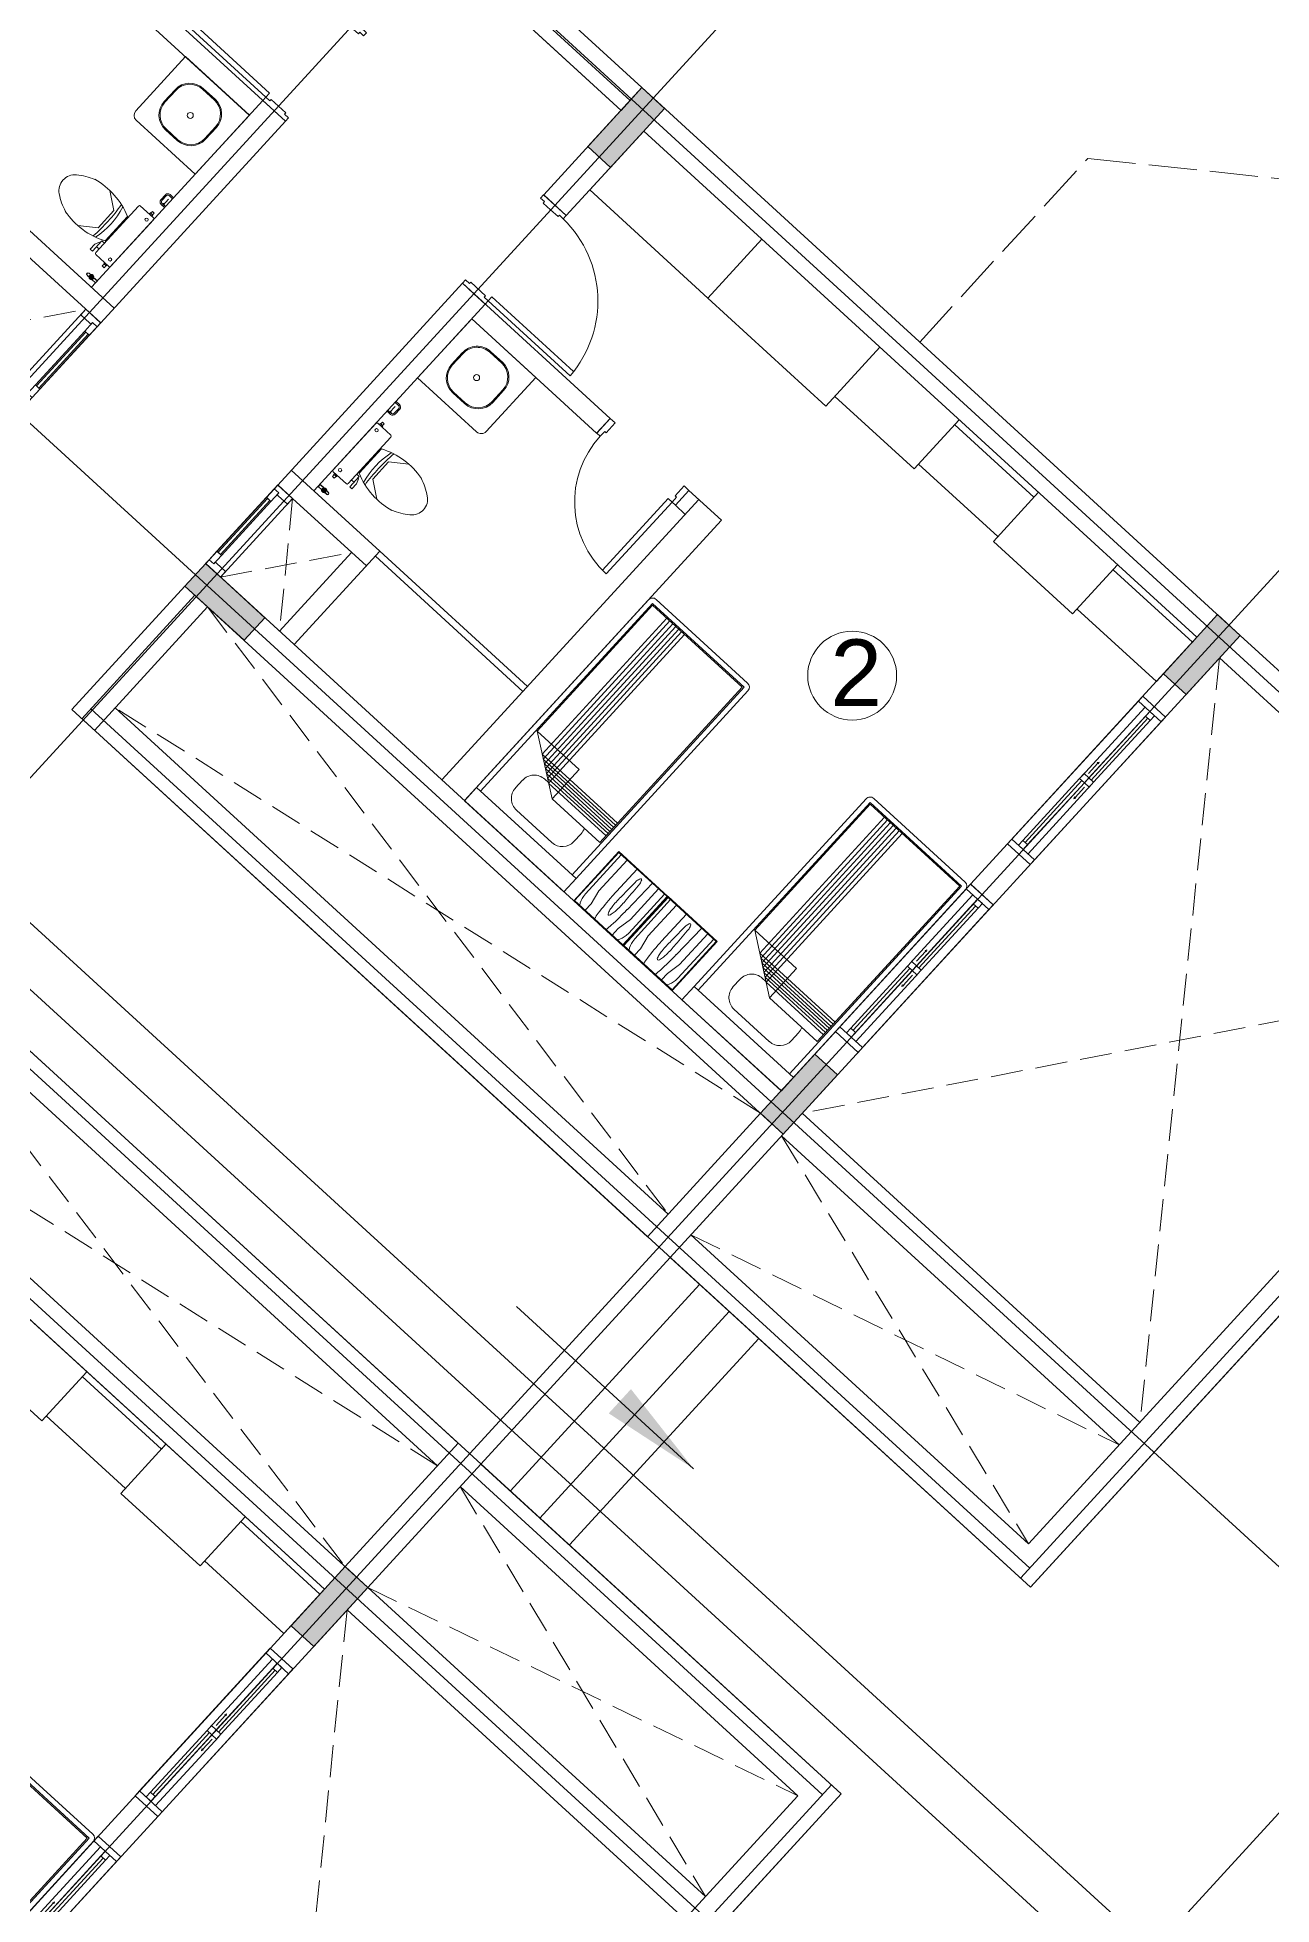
# Model space of a CAD drawing. Header units: metres. Extents: x 750 to 3116, y -341 to 1465.
# Drawn here: x 1598.83 to 1608.08, y 723.84 to 737.84 of the extents above; entities that cross this region are included whole.
import ezdxf
from ezdxf.enums import TextEntityAlignment as Align

# ---------------------------------------------------------------- set-up
doc = ezdxf.new("R2010")
doc.units = ezdxf.units.M
doc.linetypes.add('ACAD_ISO02W100', pattern=[15, 12, -3])
for name, color, linetype, lineweight in [('A-Door', 254, 'Continuous', 5), ('Bathroom Door', 252, 'Continuous', 5), ('Bathroom fur', 252, 'Continuous', 5), ('Centre Line', 7, 'Continuous', 13), ('Column', 50, 'Continuous', 20), ('Cutout', 153, 'Continuous', 5), ('Door', 253, 'Continuous', 5), ('Furniture', 44, 'Continuous', 5), ('GUIDE LINE', 7, 'Continuous', 5), ('Hatch', 251, 'Continuous', 5), ('Hidden line', 251, 'Continuous', 5), ('Inverted beam', 252, 'Continuous', 5), ('Levels', 252, 'Continuous', 5), ('Railing', 190, 'Continuous', 5), ('Wall ext', 20, 'Continuous', 18), ('WINDOW', 33, 'Continuous', 5)]:
    doc.layers.add(name, color=color, linetype=linetype, lineweight=lineweight)
doc.layers.add('Text', color=7, linetype='Continuous')
doc.styles.get("Standard").update_dxf_attribs({"font": 'arial.ttf'})
doc.styles.add('TEXT-DET', font='simplex.shx', dxfattribs={"width": 0.7})
doc.dimstyles.new('ISO-25', dxfattribs={"dimtxt": 2, "dimasz": 2, "dimexe": 1.25, "dimexo": 0.625, "dimgap": 1.5, "dimtad": 1, "dimtxsty": 'Standard', "dimblk": 'DOT', "dimcen": 1.5, "dimadec": 0, "dimazin": 0, "dimtfac": 1, "dimtmove": 0, "dimatfit": 3, "dimfxl": 0, "dimarcsym": 0})

# ---------------------------------------------------------------- blocks, each defined once
blk = doc.blocks.new('Water Closet')
at = {"layer": 'Bathroom fur', "linetype": 'Continuous', "lineweight": -3}
for p, q in [((1886.331, 447.871), (1886.35, 447.871)), ((1886.364, 447.861), (1886.346, 447.861)), ((1886.364, 447.861), (1886.349, 447.87)), ((1886.364, 447.861), (1886.349, 447.853)), ((1886.364, 447.861), (1886.355, 447.877)), ((1886.364, 447.861), (1886.355, 447.846)), ((1886.364, 447.861), (1886.364, 447.879)), ((1886.364, 447.861), (1886.364, 447.879)), ((1886.364, 447.861), (1886.364, 447.879)), ((1886.364, 447.861), (1886.364, 447.879)), ((1886.364, 447.861), (1886.364, 447.879)), ((1886.364, 447.861), (1886.364, 447.879)), ((1886.364, 447.861), (1886.364, 447.879)), ((1886.364, 447.861), (1886.364, 447.879)), ((1886.364, 447.861), (1886.364, 447.879)), ((1886.364, 447.861), (1886.364, 447.879)), ((1886.364, 447.861), (1886.364, 447.879)), ((1886.364, 447.861), (1886.364, 447.879)), ((1886.364, 447.861), (1886.373, 447.877)), ((1886.364, 447.861), (1886.379, 447.87)), ((1886.364, 447.861), (1886.381, 447.861)), ((1886.364, 447.861), (1886.379, 447.853)), ((1886.364, 447.861), (1886.373, 447.846)), ((1886.364, 447.861), (1886.364, 447.844)), ((1886.378, 447.871), (1886.416, 447.871)), ((1886.416, 447.851), (1886.416, 447.871)), ((1886.331, 447.851), (1886.35, 447.851)), ((1886.378, 447.851), (1886.416, 447.851))]:
    blk.add_line(p, q, dxfattribs=at)
at = {"layer": 'Bathroom fur', "linetype": 'ByBlock'}
for p, q in [((1886.39, 447.724), (1886.365, 447.724)), ((1886.365, 447.724), (1886.365, 447.715)), ((1886.387, 447.744), (1886.368, 447.744)), ((1886.368, 447.744), (1886.368, 447.724)), ((1886.387, 447.744), (1886.387, 447.724)), ((1886.39, 447.724), (1886.39, 447.715)), ((1886.152, 447.554), (1886.027, 447.644)), ((1886.217, 447.662), (1886.217, 447.713)), ((1886.239, 447.713), (1886.217, 447.713)), ((1886.217, 447.662), (1886.232, 447.625)), ((1886.232, 447.625), (1886.239, 447.625)), ((1886.239, 447.608), (1886.239, 447.713)), ((1886.239, 447.666), (1886.264, 447.666)), ((1886.239, 447.608), (1886.264, 447.608)), ((1886.256, 447.343), (1886.256, 447.59)), ((1886.264, 447.23), (1886.264, 447.703)), ((1886.407, 447.713), (1886.274, 447.713)), ((1886.39, 447.715), (1886.365, 447.715)), ((1886.416, 447.23), (1886.416, 447.703)), ((1886.152, 447.379), (1886.152, 447.554)), ((1886.152, 447.379), (1886.027, 447.288)), ((1886.407, 447.22), (1886.274, 447.22)), ((1886.365, 447.208), (1886.365, 447.218)), ((1886.39, 447.218), (1886.365, 447.218)), ((1886.39, 447.208), (1886.365, 447.208)), ((1886.368, 447.189), (1886.368, 447.208)), ((1886.387, 447.189), (1886.368, 447.189)), ((1886.387, 447.189), (1886.387, 447.208)), ((1886.39, 447.208), (1886.39, 447.218))]:
    blk.add_line(p, q, dxfattribs=at)
at = {"layer": 'Bathroom fur'}
for p, q in [((1886.356, 447.031), (1886.356, 447.081)), ((1886.366, 447.031), (1886.366, 447.081)), ((1886.416, 447.106), (1886.381, 447.106)), ((1886.416, 447.096), (1886.381, 447.096)), ((1886.416, 447.016), (1886.381, 447.016)), ((1886.416, 447.006), (1886.381, 447.006))]:
    blk.add_line(p, q, dxfattribs=at)
at = {"layer": 'Bathroom fur', "linetype": 'Continuous', "lineweight": -3}
blk.add_circle((1886.364, 447.861), 0.0175, dxfattribs=at)
at = {"layer": 'Bathroom fur', "linetype": 'ByBlock'}
for centre in [(1886.378, 447.669), (1886.378, 447.264)]:
    blk.add_circle(centre, 0.0123, dxfattribs=at)
at = {"layer": 'Bathroom fur', "linetype": 'Continuous', "lineweight": -3}
blk.add_arc((1886.331, 447.861), 0.01, 90.002, 270, dxfattribs=at)
at = {"layer": 'Bathroom fur', "linetype": 'ByBlock'}
for centre, radius, start, end in [((1886.035, 447.208), 0.446, 109.2942, 127.2549), ((1886.017, 447.095), 0.55, 64.2321, 103.6755), ((1884.672, 447.479), 1.501, 353.4552, 5.5271), ((1885.552, 447.472), 0.65, 345.9276, 13.0204), ((1886.274, 447.703), 0.00987, 90, 180), ((1886.407, 447.703), 0.00987, 0, 90), ((1885.835, 447.467), 0.119, 126.3794, 233.6206), ((1886.041, 447.728), 0.451, 232.2382, 250.1051), ((1886.017, 447.838), 0.55, 256.3245, 295.7679), ((1886.274, 447.23), 0.00987, 180, 270), ((1886.407, 447.23), 0.00987, 270, 0)]:
    blk.add_arc(centre, radius, start, end, dxfattribs=at)
at = {"layer": 'Bathroom fur'}
for centre, radius, start, end in [((1886.381, 447.081), 0.025, 90, 180), ((1886.381, 447.031), 0.025, 180, 270), ((1886.381, 447.081), 0.015, 90, 180), ((1886.381, 447.031), 0.015, 180, 270)]:
    blk.add_arc(centre, radius, start, end, dxfattribs=at)
at = {"layer": 'Bathroom fur', "style": 'TEXT-DET', "width": 0.6}
blk.add_text('1', height=0.06, dxfattribs=at).set_placement((1886.394, 447.07), align=Align.MIDDLE)
blk = doc.blocks.new('Bed')
at = {"layer": 'Furniture', "linetype": 'Continuous'}
for p, q in [((1878.327, 465.952), (1879.337, 465.952)), ((1878.327, 465.817), (1878.327, 465.952)), ((1879.337, 465.952), (1879.337, 465.817)), ((1879.337, 465.817), (1878.327, 465.817)), ((1878.327, 463.909), (1878.327, 465.817)), ((1878.367, 463.909), (1878.367, 465.817)), ((1879.297, 465.817), (1879.297, 463.909)), ((1879.337, 465.817), (1879.337, 463.909)), ((1878.642, 465.742), (1879.002, 465.742)), ((1878.377, 465.499), (1878.862, 465.499)), ((1878.377, 463.919), (1878.377, 465.499)), ((1878.525, 465.544), (1878.525, 465.624)), ((1878.862, 465.499), (1879.287, 465.199)), ((1878.862, 465.199), (1878.862, 465.499)), ((1879.12, 465.624), (1879.12, 465.544)), ((1878.962, 465.429), (1878.377, 465.429)), ((1878.992, 465.407), (1878.377, 465.407)), ((1879.022, 465.386), (1878.377, 465.386)), ((1879.052, 465.365), (1878.377, 465.365)), ((1878.962, 463.919), (1878.962, 465.429)), ((1879.002, 465.427), (1878.965, 465.427)), ((1878.992, 463.919), (1878.992, 465.407)), ((1879.022, 463.919), (1879.022, 465.386)), ((1879.052, 463.919), (1879.052, 465.365)), ((1879.082, 465.344), (1878.377, 465.344)), ((1879.112, 465.323), (1878.377, 465.323)), ((1879.142, 465.302), (1878.377, 465.302)), ((1879.082, 463.919), (1879.082, 465.344)), ((1879.112, 463.919), (1879.112, 465.323)), ((1879.142, 463.919), (1879.142, 465.302)), ((1879.287, 465.199), (1878.862, 465.199)), ((1879.287, 465.199), (1879.287, 463.919)), ((1879.297, 463.909), (1878.367, 463.909)), ((1879.297, 463.869), (1878.367, 463.869)), ((1879.287, 463.919), (1878.377, 463.919))]:
    blk.add_line(p, q, dxfattribs=at)
for centre, radius, start, end in [((1878.642, 465.624), 0.117, 90, 180), ((1879.002, 465.624), 0.117, 360, 90), ((1878.642, 465.544), 0.117, 180.0006, 202.5189), ((1879.002, 465.544), 0.117, 270, 0), ((1878.367, 463.909), 0.04, 180, 270), ((1879.297, 463.909), 0.04, 270, 0)]:
    blk.add_arc(centre, radius, start, end, dxfattribs=at)
blk = doc.blocks.new('Nightstand')
at = {"layer": 'Furniture'}
for p, q in [((1879.838, 464.54), (1879.838, 464.04)), ((1880.338, 464.54), (1879.838, 464.54)), ((1879.843, 464.535), (1879.843, 464.045)), ((1880.333, 464.535), (1879.843, 464.535)), ((1879.951, 464.469), (1879.951, 464.535)), ((1880.226, 464.469), (1880.226, 464.535)), ((1880.333, 464.045), (1880.333, 464.535)), ((1880.338, 464.04), (1880.338, 464.54)), ((1879.869, 464.442), (1879.871, 464.467)), ((1879.869, 464.045), (1879.869, 464.442)), ((1879.929, 464.358), (1879.951, 464.469)), ((1880.074, 464.444), (1880.068, 464.44)), ((1880.08, 464.44), (1880.074, 464.444)), ((1880.248, 464.358), (1880.226, 464.469)), ((1880.308, 464.442), (1880.305, 464.467)), ((1880.308, 464.045), (1880.308, 464.442)), ((1879.929, 464.045), (1879.929, 464.358)), ((1879.997, 464.32), (1879.991, 464.045)), ((1880.147, 464.32), (1880.147, 464.045)), ((1880.248, 464.045), (1880.248, 464.358)), ((1879.838, 464.04), (1880.338, 464.04)), ((1879.843, 464.045), (1880.333, 464.045)), ((1880.068, 464.081), (1880.074, 464.077)), ((1880.074, 464.077), (1880.08, 464.081))]:
    blk.add_line(p, q, dxfattribs=at)
for centre, radius, start, end in [((1880.021, 464.452), 0.15, 146.5657, 174.2856), ((1880.825, 464.399), 0.823, 170.5074, 174.0179), ((1879.315, 464.399), 0.828, 5.9821, 9.4446), ((1880.156, 464.452), 0.15, 5.7144, 33.4343), ((1881.576, 464.32), 1.578, 174.0179, 180), ((1880.395, 464.345), 0.343, 169.4757, 175.5997), ((1880.197, 464.382), 0.142, 155.8434, 169.4757), ((1879.951, 464.382), 0.142, 10.5243, 24.1566), ((1879.753, 464.345), 0.343, 4.4003, 10.5243), ((1878.564, 464.32), 1.583, 0, 5.9821), ((1880.715, 464.32), 0.664, 175.5997, 180), ((1880.715, 464.32), 0.664, 180, 184.4003), ((1886.298, 464.381), 6.246, 181.0259, 182.4606), ((1873.85, 464.381), 6.246, 357.5394, 358.9741), ((1879.433, 464.32), 0.664, 0, 4.4003), ((1879.433, 464.32), 0.664, 355.5997, 0), ((1880.197, 464.139), 0.142, 190.5243, 204.1566), ((1879.951, 464.139), 0.142, 335.8434, 349.4757)]:
    blk.add_arc(centre, radius, start, end, dxfattribs=at)
blk = doc.blocks.new('Door1')
at = {"layer": 'Bathroom Door'}
for p, q in [((1900.586, 444.886), (1899.856, 444.886)), ((1900.586, 444.846), (1899.857, 444.846))]:
    blk.add_line(p, q, dxfattribs=at)
for points in [[(1900.736, 444.921), (1900.586, 444.921), (1900.586, 444.886), (1900.636, 444.886), (1900.636, 444.871), (1900.736, 444.871), (1900.736, 444.921)], [(1900.586, 444.886), (1900.586, 444.846)], [(1900.736, 444.121), (1900.586, 444.121), (1900.586, 444.156), (1900.636, 444.156), (1900.636, 444.171), (1900.736, 444.171), (1900.736, 444.121)]]:
    blk.add_lwpolyline(points, dxfattribs=at)
blk.add_arc((1900.586, 444.886), 0.73, 180, 270, dxfattribs=at)
blk = doc.blocks.new('Wash bashin')
at = {"layer": 'Bathroom fur', "ltscale": 0.35}
for p, q in [((1884.117, 437.933), (1884.717, 437.933)), ((1884.717, 437.333), (1884.717, 437.933)), ((1884.067, 437.333), (1884.067, 437.883)), ((1884.067, 437.333), (1884.717, 437.333))]:
    blk.add_line(p, q, dxfattribs=at)
at = {"layer": 'Bathroom fur'}
for p, q in [((1884.327, 437.838), (1884.447, 437.838)), ((1884.327, 437.83), (1884.447, 437.83)), ((1884.177, 437.568), (1884.177, 437.688)), ((1884.185, 437.568), (1884.185, 437.688)), ((1884.589, 437.688), (1884.589, 437.568)), ((1884.597, 437.688), (1884.597, 437.568)), ((1884.447, 437.426), (1884.327, 437.426)), ((1884.447, 437.418), (1884.327, 437.418))]:
    blk.add_line(p, q, dxfattribs=at)
blk.add_circle((1884.392, 437.633), 0.0225, dxfattribs=at)
at = {"layer": 'Bathroom fur', "ltscale": 0.35}
blk.add_arc((1884.117, 437.883), 0.05, 90, 180, dxfattribs=at)
at = {"layer": 'Bathroom fur'}
for centre, radius, start, end in [((1884.327, 437.688), 0.15, 90, 180), ((1884.327, 437.688), 0.142, 90, 180), ((1884.447, 437.688), 0.15, 0, 90), ((1884.447, 437.688), 0.142, 0, 90), ((1884.327, 437.568), 0.15, 180, 270), ((1884.327, 437.568), 0.142, 180, 270), ((1884.447, 437.568), 0.15, 270, 0), ((1884.447, 437.568), 0.142, 270, 0)]:
    blk.add_arc(centre, radius, start, end, dxfattribs=at)
blk = doc.blocks.new('WINODO1')
at = {"layer": 'WINDOW', "linetype": 'Continuous'}
for p, q in [((2471212540, 936769700), (2471212491, 936769700)), ((2471212491, 936769700), (2471212491, 936769470)), ((2471212540, 936769700), (2471212540, 936769470)), ((2471213991, 936769700), (2471213943, 936769700)), ((2471213943, 936769700), (2471213943, 936769470)), ((2471213991, 936769700), (2471213991, 936769470)), ((2471212540, 936769470), (2471212491, 936769470)), ((2471213991, 936769470), (2471213943, 936769470))]:
    blk.add_line(p, q, dxfattribs=at)
at = {"layer": 'WINDOW'}
for p, q in [((2471212540, 936769700), (2471213943, 936769700)), ((2471213241, 936769537), (2471212540, 936769537)), ((2471212588, 936769633), (2471213217, 936769633)), ((2471212588, 936769585), (2471213217, 936769585)), ((2471213193, 936769561), (2471213089, 936769561)), ((2471213241, 936769633), (2471213943, 936769633)), ((2471213266, 936769585), (2471213895, 936769585)), ((2471213266, 936769537), (2471213895, 936769537)), ((2471213290, 936769609), (2471213394, 936769609)), ((2471212540, 936769470), (2471213943, 936769470))]:
    blk.add_line(p, q, dxfattribs=at)
at = {"layer": 'WINDOW', "color": 4}
blk.add_line((2471212588, 936769609), (2471213217, 936769609), dxfattribs=at)
at = {"layer": 'WINDOW', "color": 4, "true_color": 0x1fffff}
blk.add_line((2471213266, 936769561), (2471213895, 936769561), dxfattribs=at)
at = {"layer": 'WINDOW'}
for points in [[(2471212540, 936769585), (2471212588, 936769585), (2471212588, 936769633), (2471212540, 936769633)], [(2471213076, 936769561), (2471213089, 936769568), (2471213089, 936769554)], [(2471213217, 936769585), (2471213266, 936769585), (2471213266, 936769633), (2471213217, 936769633)], [(2471213217, 936769537), (2471213266, 936769537), (2471213266, 936769585), (2471213217, 936769585)], [(2471213406, 936769609), (2471213394, 936769616), (2471213394, 936769602)], [(2471213895, 936769537), (2471213943, 936769537), (2471213943, 936769585), (2471213895, 936769585)]]:
    blk.add_lwpolyline(points, close=True, dxfattribs=at)
blk = doc.blocks.new('Door 900')
at = {"layer": 'A-Door'}
for points in [[(29934124, 12198491), (29934164, 12198491), (29934164, 12198476), (29934239, 12198476), (29934314, 12198476), (29934314, 12198491), (29934354, 12198491), (29934354, 12198524), (29934239, 12198524), (29934124, 12198524)], [(29934164, 12197672), (29934314, 12197672), (29934314, 12197658), (29934354, 12197658), (29934354, 12197624), (29934239, 12197624), (29934124, 12197624), (29934124, 12197658), (29934164, 12197658)]]:
    blk.add_lwpolyline(points, close=True, dxfattribs=at)
blk.add_lwpolyline([(29935187, 12197658), (29934354, 12197658), (29934354, 12197698), (29935185, 12197698)], dxfattribs=at)
blk.add_arc((29934327, 12197631), 860, 1.7769, 88.2024, dxfattribs=at)
blk = doc.blocks.new('_Dot')
at = {"color": 0, "linetype": 'ByBlock', "lineweight": -2}
blk.add_line((-0.5, 0), (-1, 0), dxfattribs=at)
at = {"color": 0, "linetype": 'ByBlock', "const_width": 0.5}
blk.add_lwpolyline([(-0.25, 0, 1), (0.25, 0, 1)], format="xyb", close=True, dxfattribs=at)
blk = doc.blocks.new('700mm Door')
at = {"layer": 'Door'}
for points in [[(11493508.327, 4446107.926), (11493508.287, 4446107.926), (11493508.287, 4446107.776), (11493508.344, 4446107.776), (11493508.344, 4446107.868), (11493508.344, 4446107.88), (11493508.327, 4446107.88)], [(11493508.327, 4446107.88), (11493508.413, 4446107.88), (11493508.413, 4446107.926), (11493508.327, 4446107.926)], [(11493508.413, 4446107.891), (11493508.961, 4446107.891), (11493508.961, 4446107.914), (11493508.413, 4446107.914)], [(11493509.047, 4446107.88), (11493508.961, 4446107.88), (11493508.961, 4446107.926), (11493509.047, 4446107.926)], [(11493509.047, 4446107.926), (11493509.047, 4446107.88), (11493509.03, 4446107.88), (11493509.03, 4446107.868), (11493509.03, 4446107.776), (11493509.087, 4446107.776), (11493509.087, 4446107.926)]]:
    blk.add_lwpolyline(points, close=True, dxfattribs=at)
at = {"layer": 'Door', "color": 1}
blk.add_lwpolyline([(11493508.413, 4446107.88), (11493508.961, 4446107.88), (11493508.961, 4446107.926), (11493508.413, 4446107.926)], close=True, dxfattribs=at)

msp = doc.modelspace()

# ---------------------------------------------------------------- hatches: boundary and pattern name
at = {"layer": 'Hatch', "transparency": 33554687}
h = msp.add_hatch(color=256, dxfattribs=at)
h.dxf.hatch_style = 1
h.paths.add_polyline_path([(1646.175, 711.875), (1646.005, 712.031), (1645.846, 711.857), (1645.755, 711.758), (1645.6, 711.588), (1645.769, 711.433)])
h.paths.add_polyline_path([(1649.318, 715.307), (1649.149, 715.463), (1648.743, 715.02), (1648.913, 714.865)])
h.paths.add_polyline_path([(1652.587, 718.876), (1652.417, 719.031), (1652.384, 718.994), (1652.292, 718.895), (1652.012, 718.589), (1652.182, 718.433)])
h.paths.add_polyline_path([(1655.856, 722.444), (1655.686, 722.6), (1655.281, 722.157), (1655.45, 722.002)])
h.paths.add_polyline_path([(1659.124, 726.013), (1658.955, 726.168), (1658.549, 725.726), (1658.719, 725.571)])
h.paths.add_polyline_path([(1661.826, 729.85), (1661.67, 729.681), (1662.113, 729.275), (1662.268, 729.445)])
h.paths.add_polyline_path([(1657.785, 733.552), (1657.629, 733.382), (1658.072, 732.977), (1658.227, 733.147)])
h.paths.add_polyline_path([(1654.516, 729.983), (1654.361, 729.814), (1654.471, 729.712), (1654.803, 729.408), (1654.958, 729.578)])
h.paths.add_polyline_path([(1652.746, 731.604), (1652.591, 731.435), (1653.033, 731.029), (1653.189, 731.199)])
h.paths.add_polyline_path([(1651.542, 726.396), (1651.372, 726.551), (1650.967, 726.109), (1651.137, 725.953)])
h.paths.add_polyline_path([(1650.045, 727.767), (1649.875, 727.922), (1649.47, 727.48), (1649.64, 727.325)])
h.paths.add_polyline_path([(1647.979, 722.846), (1647.823, 722.677), (1647.934, 722.575), (1648.266, 722.271), (1648.421, 722.441)])
h.paths.add_polyline_path([(1646.541, 724.163), (1646.209, 724.467), (1646.053, 724.298), (1646.496, 723.892), (1646.651, 724.062)])
h.paths.add_polyline_path([(1645.004, 719.259), (1644.835, 719.414), (1644.43, 718.972), (1644.599, 718.816)])
h.paths.add_polyline_path([(1643.632, 720.766), (1643.463, 720.922), (1643.058, 720.479), (1643.227, 720.324)])
h.paths.add_polyline_path([(1641.441, 715.709), (1641.286, 715.54), (1641.728, 715.134), (1641.884, 715.304)])
h.paths.add_polyline_path([(1640.114, 716.925), (1639.944, 717.08), (1639.539, 716.638), (1639.709, 716.482)])
h.paths.add_polyline_path([(1636.735, 713.458), (1636.403, 713.762), (1636.247, 713.592), (1636.69, 713.187), (1636.845, 713.356)])
h.paths.add_polyline_path([(1631.152, 719.073), (1630.982, 719.229), (1630.577, 718.786), (1630.746, 718.631)])
h.paths.add_polyline_path([(1634.17, 722.369), (1634.001, 722.524), (1633.595, 722.082), (1633.765, 721.927)])
h.paths.add_polyline_path([(1637.689, 726.21), (1637.519, 726.366), (1637.114, 725.923), (1637.284, 725.768)])
h.paths.add_polyline_path([(1640.833, 729.643), (1640.663, 729.798), (1640.258, 729.355), (1640.427, 729.2), (1640.461, 729.237), (1640.552, 729.337)])
h.paths.add_polyline_path([(1644.101, 733.211), (1643.932, 733.366), (1643.527, 732.924), (1643.696, 732.769)])
h.paths.add_polyline_path([(1646.999, 736.374), (1647.09, 736.474), (1647.245, 736.643), (1647.076, 736.799), (1646.67, 736.356), (1646.84, 736.201)])
h.paths.add_polyline_path([(1636.008, 733.811), (1635.839, 733.966), (1635.433, 733.524), (1635.603, 733.368)])
h.paths.add_polyline_path([(1631.525, 737.918), (1631.369, 737.748), (1631.48, 737.647), (1631.812, 737.343), (1631.967, 737.512)])
h.paths.add_polyline_path([(1628.676, 734.467), (1628.506, 734.622), (1628.101, 734.179), (1628.27, 734.024)])
h.paths.add_polyline_path([(1632.989, 730.515), (1632.82, 730.67), (1632.415, 730.228), (1632.584, 730.073)])
h.paths.add_polyline_path([(1629.471, 726.674), (1629.301, 726.829), (1628.896, 726.387), (1629.066, 726.231)])
h.paths.add_polyline_path([(1624.987, 730.78), (1624.832, 730.611), (1625.274, 730.206), (1625.43, 730.375)])
h.paths.add_polyline_path([(1626.327, 723.242), (1626.157, 723.397), (1626.124, 723.36), (1626.032, 723.261), (1625.752, 722.955), (1625.922, 722.799)])
h.paths.add_polyline_path([(1621.719, 727.212), (1621.563, 727.042), (1621.674, 726.941), (1622.006, 726.637), (1622.161, 726.807)])
h.paths.add_polyline_path([(1619.949, 728.833), (1619.794, 728.663), (1620.236, 728.258), (1620.391, 728.428), (1620.281, 728.529)])
h.paths.add_polyline_path([(1623.218, 732.402), (1623.062, 732.232), (1623.505, 731.827), (1623.66, 731.996)])
h.paths.add_polyline_path([(1626.486, 735.97), (1626.331, 735.8), (1626.773, 735.395), (1626.929, 735.565)])
h.paths.add_polyline_path([(1622.117, 739.972), (1621.962, 739.803), (1622.404, 739.397), (1622.56, 739.567)])
h.paths.add_polyline_path([(1619.143, 736.385), (1618.973, 736.54), (1618.568, 736.098), (1618.738, 735.942)])
h.paths.add_polyline_path([(1615.874, 732.816), (1615.705, 732.971), (1615.299, 732.529), (1615.469, 732.374)])
h.paths.add_polyline_path([(1612.731, 729.384), (1612.561, 729.539), (1612.156, 729.097), (1612.325, 728.942)])
h.paths.add_polyline_path([(1617.373, 725.132), (1617.203, 725.287), (1616.798, 724.845), (1616.967, 724.69)])
h.paths.add_polyline_path([(1618.745, 723.624), (1618.575, 723.78), (1618.17, 723.337), (1618.339, 723.182)])
h.paths.add_polyline_path([(1623.058, 719.673), (1622.889, 719.828), (1622.483, 719.386), (1622.653, 719.231)])
h.paths.add_polyline_path([(1619.915, 716.241), (1619.745, 716.396), (1619.34, 715.954), (1619.509, 715.799)])
h.paths.add_polyline_path([(1615.181, 720.075), (1615.026, 719.905), (1615.468, 719.5), (1615.624, 719.67)])
h.paths.add_polyline_path([(1613.411, 721.696), (1613.256, 721.526), (1613.699, 721.121), (1613.854, 721.291)])
h.paths.add_polyline_path([(1609.042, 725.698), (1608.887, 725.528), (1609.329, 725.123), (1609.485, 725.293)])
h.paths.add_polyline_path([(1610.143, 718.127), (1609.987, 717.958), (1610.43, 717.553), (1610.585, 717.722)])
h.paths.add_polyline_path([(1607.566, 714.426), (1607.397, 714.582), (1606.992, 714.139), (1607.161, 713.984)])
h.paths.add_polyline_path([(1602.924, 718.678), (1602.755, 718.834), (1602.35, 718.391), (1602.519, 718.236)])
h.paths.add_polyline_path([(1604.823, 730.065), (1604.653, 730.22), (1604.495, 730.047), (1604.403, 729.947), (1604.248, 729.778), (1604.418, 729.622)])
h.paths.add_polyline_path([(1607.842, 733.36), (1607.672, 733.516), (1607.267, 733.073), (1607.436, 732.918)])
h.paths.add_polyline_path([(1603.528, 737.312), (1603.358, 737.467), (1602.953, 737.025), (1603.123, 736.869)])
h.paths.add_polyline_path([(1600.09, 733.899), (1599.934, 733.729), (1600.377, 733.324), (1600.532, 733.493)])
h.paths.add_polyline_path([(1602.031, 738.683), (1601.861, 738.838), (1601.456, 738.396), (1601.626, 738.24)])
h.paths.add_polyline_path([(1596.087, 744.127), (1595.918, 744.282), (1595.513, 743.84), (1595.682, 743.685)])
h.paths.add_polyline_path([(1592.944, 740.695), (1592.774, 740.85), (1592.369, 740.408), (1592.538, 740.252)])
h.paths.add_polyline_path([(1598.32, 735.52), (1598.164, 735.35), (1598.607, 734.945), (1598.762, 735.114)])
h.paths.add_polyline_path([(1595.619, 731.682), (1595.449, 731.838), (1595.044, 731.395), (1595.213, 731.24)])
h.paths.add_polyline_path([(1589.675, 737.126), (1589.505, 737.282), (1589.1, 736.839), (1589.27, 736.684)])
h.paths.add_polyline_path([(1586.406, 733.558), (1586.237, 733.713), (1585.831, 733.271), (1586.001, 733.115)])
h.paths.add_polyline_path([(1592.225, 727.977), (1591.782, 728.383), (1591.627, 728.213), (1592.07, 727.808)])
h.paths.add_polyline_path([(1593.995, 726.356), (1593.552, 726.761), (1593.397, 726.592), (1593.839, 726.187)])
h.paths.add_polyline_path([(1596.821, 730.33), (1596.666, 730.16), (1597.108, 729.755), (1597.263, 729.925)])
h.paths.add_polyline_path([(1601.304, 726.223), (1601.135, 726.379), (1600.729, 725.936), (1600.899, 725.781)])
h.paths.add_polyline_path([(1598.161, 722.791), (1597.991, 722.947), (1597.586, 722.504), (1597.755, 722.349)])
h.paths.add_polyline_path([(1594.892, 719.223), (1594.722, 719.378), (1594.317, 718.936), (1594.487, 718.78)])
h.paths.add_polyline_path([(1590.578, 723.174), (1590.408, 723.329), (1590.003, 722.887), (1590.173, 722.732)])
h.paths.add_polyline_path([(1589.081, 724.545), (1588.912, 724.701), (1588.506, 724.258), (1588.676, 724.103)])
h.paths.add_polyline_path([(1583.138, 729.989), (1582.968, 730.145), (1582.563, 729.702), (1582.732, 729.547)])
h.paths.add_polyline_path([(1579.869, 726.421), (1579.699, 726.576), (1579.294, 726.134), (1579.464, 725.978)])
h.paths.add_polyline_path([(1585.245, 721.245), (1585.09, 721.076), (1585.532, 720.671), (1585.687, 720.84)])
h.paths.add_polyline_path([(1587.015, 719.624), (1586.859, 719.455), (1587.302, 719.05), (1587.457, 719.219)])
h.paths.add_polyline_path([(1582.669, 717.545), (1582.499, 717.7), (1582.094, 717.257), (1582.263, 717.102)])
h.paths.add_polyline_path([(1576.725, 722.989), (1576.556, 723.144), (1576.15, 722.702), (1576.32, 722.546)])
h.paths.add_polyline_path([(1591.748, 715.791), (1591.579, 715.946), (1591.42, 715.773), (1591.329, 715.673), (1591.173, 715.503), (1591.343, 715.348)])
h.paths.add_polyline_path([(1561.743, 717.756), (1561.574, 717.911), (1561.169, 717.468), (1561.339, 717.313)])
h.paths.add_polyline_path([(1566.286, 722.728), (1566.116, 722.883), (1565.712, 722.44), (1565.882, 722.285)])
h.paths.add_polyline_path([(1570.833, 727.704), (1570.663, 727.859), (1570.258, 727.416), (1570.428, 727.261)])
h.paths.add_polyline_path([(1575.254, 732.543), (1574.811, 732.948), (1574.656, 732.778), (1575.099, 732.373)])
h.paths.add_polyline_path([(1579.283, 737.842), (1579.128, 737.673), (1579.571, 737.268), (1579.726, 737.438)])
h.paths.add_polyline_path([(1568.934, 738.568), (1568.764, 738.723), (1568.36, 738.281), (1568.529, 738.125)])
h.paths.add_polyline_path([(1564.388, 733.593), (1564.218, 733.748), (1563.813, 733.305), (1563.983, 733.15)])
h.paths.add_polyline_path([(1559.841, 728.617), (1559.672, 728.772), (1559.267, 728.329), (1559.437, 728.174)])
h.paths.add_polyline_path([(1557.524, 726.081), (1557.211, 726.368), (1557.211, 726.368), (1557.196, 726.381), (1557.081, 726.486), (1556.926, 726.316), (1557.369, 725.911)])
h.paths.add_polyline_path([(1555.295, 723.641), (1555.125, 723.796), (1554.721, 723.353), (1554.89, 723.198)])
h.paths.add_polyline_path([(1552.096, 731.041), (1551.941, 730.871), (1551.941, 730.871), (1552.384, 730.466), (1552.539, 730.636)])
h.paths.add_polyline_path([(1554.583, 733.422), (1554.413, 733.577), (1554.008, 733.134), (1554.178, 732.979)])
h.paths.add_polyline_path([(1559.129, 738.397), (1558.959, 738.553), (1558.555, 738.11), (1558.724, 737.954)])
h.paths.add_polyline_path([(1563.675, 743.373), (1563.506, 743.528), (1563.101, 743.085), (1563.271, 742.93)])
h.paths.add_polyline_path([(1567.853, 748.286), (1567.698, 748.116), (1568.141, 747.712), (1568.296, 747.882)])

# ---------------------------------------------------------------- linework, layer by layer
at = {"layer": 'Bathroom fur'}
for p, q in [((1601.361, 733.954), (1602.467, 732.941)), ((1601.395, 733.991), (1602.501, 732.978))]:
    msp.add_line(p, q, dxfattribs=at)
at = {"layer": 'Centre Line', "color": 30, "true_color": 0xf26722}
for p, q in [((1627.497, 745.675), (1600.408, 716.101)), ((1625.068, 717.426), (1594.365, 745.548)), ((1621.799, 713.857), (1591.097, 741.98)), ((1603.973, 740.973), (1580.152, 714.968)), ((1619.935, 711.822), (1589.233, 739.945)), ((1605.469, 739.602), (1581.649, 713.596)), ((1618.531, 710.288), (1587.828, 738.411)), ((1609.783, 735.65), (1585.963, 709.645))]:
    msp.add_line(p, q, dxfattribs=at)
at = {"layer": 'Centre Line', "color": 3, "true_color": 0x1fff1f}
msp.add_lwpolyline([(1560.568, 753.337), (1582.572, 733.182), (1588.732, 739.906), (1612.323, 718.297), (1624.767, 731.883), (1647.479, 711.079)], dxfattribs=at)
at = {"layer": 'Column'}
for points in [[(1602.953, 737.025), (1603.358, 737.467), (1603.528, 737.312), (1603.123, 736.869), (1602.953, 737.025)], [(1600.09, 733.899), (1600.532, 733.493), (1600.377, 733.324), (1599.934, 733.729), (1600.09, 733.899)], [(1607.267, 733.073), (1607.672, 733.516), (1607.842, 733.36), (1607.436, 732.918), (1607.267, 733.073)], [(1604.248, 729.778), (1604.653, 730.22), (1604.823, 730.065), (1604.418, 729.622), (1604.248, 729.778)], [(1600.729, 725.936), (1601.135, 726.379), (1601.304, 726.223), (1600.899, 725.781), (1600.729, 725.936)]]:
    msp.add_lwpolyline(points, dxfattribs=at)
at = {"layer": 'Cutout', "linetype": 'ACAD_ISO02W100', "ltscale": 0.02}
for p, q in [((1598.209, 735.621), (1599.192, 735.806)), ((1600.741, 734.387), (1600.643, 733.392)), ((1600.2, 733.797), (1601.183, 733.982)), ((1600.104, 733.574), (1603.556, 729.022)), ((1607.686, 733.191), (1607.09, 727.46)), ((1604.248, 729.778), (1599.412, 732.818)), ((1597.683, 730.93), (1601.135, 726.379)), ((1610.216, 730.873), (1604.56, 729.778)), ((1601.827, 727.134), (1596.991, 730.175)), ((1604.405, 729.608), (1606.256, 726.549)), ((1603.726, 728.867), (1606.935, 727.291)), ((1601.996, 726.979), (1603.834, 723.906)), ((1601.304, 726.223), (1604.526, 724.661)), ((1601.149, 726.054), (1600.566, 720.337))]:
    msp.add_line(p, q, dxfattribs=at)
at = {"layer": 'Furniture'}
for points in [[(1607.517, 733.346), (1603.373, 737.142), (1602.967, 736.7), (1603.852, 735.889), (1604.257, 736.332)], [(1603.852, 735.889), (1604.737, 735.079), (1605.142, 735.521)], [(1604.805, 735.152), (1605.398, 734.609), (1605.736, 734.977)], [(1605.702, 734.94), (1606.296, 734.397)], [(1605.432, 734.645), (1606.026, 734.102)], [(1606.33, 734.434), (1605.992, 734.065), (1606.585, 733.521), (1606.923, 733.89)], [(1606.889, 733.853), (1607.483, 733.309), (1607.517, 733.346)], [(1606.619, 733.558), (1607.213, 733.014), (1607.517, 733.346)], [(1600.979, 726.209), (1596.835, 730.005), (1596.43, 729.563)], [(1598.267, 728.015), (1598.861, 727.472), (1599.199, 727.84)], [(1599.165, 727.803), (1599.758, 727.26), (1599.792, 727.296)], [(1598.895, 727.508), (1599.488, 726.965)], [(1599.792, 727.296), (1599.454, 726.928), (1600.048, 726.384), (1600.386, 726.753)], [(1600.352, 726.716), (1600.946, 726.172), (1600.979, 726.209)], [(1600.082, 726.421), (1600.675, 725.877), (1600.979, 726.209)]]:
    msp.add_lwpolyline(points, dxfattribs=at)
at = {"layer": 'GUIDE LINE'}
msp.add_circle((1604.934, 733.059), 0.333, dxfattribs=at)
at = {"layer": 'Hidden line', "linetype": 'ACAD_ISO02W100', "ltscale": 0.03}
for p, q in [((1605.44, 735.56), (1606.7, 736.937)), ((1606.7, 736.937), (1613.511, 736.214))]:
    msp.add_line(p, q, dxfattribs=at)
at = {"layer": 'Hidden line'}
for p, q in [((1599.192, 735.806), (1598.652, 735.216)), ((1599.303, 735.704), (1598.762, 735.114)), ((1600.63, 734.488), (1600.09, 733.899)), ((1600.741, 734.387), (1600.2, 733.797)), ((1607.09, 727.46), (1604.56, 729.778)), ((1606.935, 727.291), (1604.405, 729.608)), ((1603.834, 723.906), (1601.304, 726.223)), ((1603.679, 723.736), (1601.149, 726.054))]:
    msp.add_line(p, q, dxfattribs=at)
at = {"layer": 'Inverted beam'}
for p, q in [((1607.842, 733.36), (1610.689, 730.753)), ((1607.686, 733.191), (1610.533, 730.583)), ((1603.401, 728.852), (1604.248, 729.778)), ((1603.57, 728.697), (1604.418, 729.622)), ((1601.135, 726.379), (1601.982, 727.304)), ((1601.304, 726.223), (1602.152, 727.148))]:
    msp.add_line(p, q, dxfattribs=at)
for points in [[(1602.031, 738.683), (1603.358, 737.467), (1603.203, 737.297), (1601.876, 738.513), (1602.031, 738.683)], [(1603.401, 728.852), (1599.087, 732.804), (1599.934, 733.729), (1600.104, 733.574), (1599.256, 732.648)], [(1603.556, 729.022), (1599.412, 732.818)], [(1601.982, 727.304), (1597.668, 731.255), (1596.821, 730.33), (1596.991, 730.175), (1597.838, 731.1)], [(1597.683, 730.93), (1601.827, 727.134)], [(1603.726, 728.867), (1606.256, 726.549), (1610.216, 730.873)], [(1610.386, 730.718), (1606.27, 726.224), (1603.57, 728.697)], [(1600.735, 720.182), (1604.851, 724.676), (1602.152, 727.148)], [(1601.996, 726.979), (1604.526, 724.661), (1600.566, 720.337)]]:
    msp.add_lwpolyline(points, dxfattribs=at)
at = {"layer": 'Levels'}
for p, q in [((1603.57, 728.697), (1602.152, 727.148)), ((1603.791, 728.494), (1602.373, 726.946)), ((1604.013, 728.292), (1602.594, 726.743)), ((1604.234, 728.089), (1602.815, 726.541))]:
    msp.add_line(p, q, dxfattribs=at)
at = {"layer": 'Railing'}
for p, q in [((1601.876, 738.513), (1603.203, 737.297)), ((1601.943, 738.587), (1603.27, 737.371)), ((1599.087, 732.804), (1599.934, 733.729)), ((1599.161, 732.736), (1600.008, 733.661)), ((1599.087, 732.804), (1606.27, 726.224)), ((1599.228, 732.81), (1606.264, 726.366)), ((1597.668, 731.255), (1604.851, 724.676)), ((1597.675, 731.114), (1604.71, 724.67)), ((1606.196, 726.292), (1610.312, 730.786)), ((1606.27, 726.224), (1610.386, 730.718)), ((1600.661, 720.25), (1604.778, 724.743)), ((1600.735, 720.182), (1604.851, 724.676))]:
    msp.add_line(p, q, dxfattribs=at)
at = {"layer": 'Wall ext'}
for p, q in [((1599.581, 738.229), (1600.687, 737.216)), ((1599.48, 738.119), (1600.416, 737.261)), ((1602.623, 736.664), (1603.358, 737.467)), ((1603.358, 737.467), (1607.842, 733.36)), ((1599.234, 735.97), (1600.518, 737.371)), ((1600.687, 737.216), (1599.303, 735.704)), ((1602.792, 736.509), (1603.373, 737.142)), ((1607.517, 733.346), (1603.373, 737.142)), ((1602.792, 736.509), (1602.623, 736.664)), ((1598.74, 736.423), (1599.404, 735.815)), ((1598.639, 736.312), (1599.303, 735.704)), ((1602.015, 736), (1600.63, 734.488)), ((1603.121, 734.987), (1602.015, 736)), ((1600.901, 734.444), (1602.184, 735.845)), ((1603.019, 734.876), (1602.083, 735.734)), ((1603.019, 734.876), (1603.121, 734.987)), ((1601.395, 733.991), (1600.731, 734.599)), ((1601.294, 733.881), (1600.63, 734.488)), ((1603.609, 734.336), (1603.711, 734.447)), ((1603.954, 734.224), (1603.711, 734.447)), ((1601.859, 732.277), (1603.784, 734.379)), ((1603.683, 734.268), (1603.609, 734.336)), ((1602.029, 732.122), (1603.954, 734.224)), ((1600.09, 733.899), (1599.934, 733.729)), ((1600.09, 733.899), (1604.403, 729.947)), ((1600.643, 733.392), (1601.183, 733.982)), ((1600.753, 733.291), (1601.395, 733.991)), ((1599.934, 733.729), (1604.418, 729.622)), ((1604.403, 729.947), (1607.517, 733.346)), ((1604.418, 729.622), (1607.842, 733.36)), ((1607.112, 732.904), (1607.281, 732.748)), ((1606.098, 731.798), (1606.268, 731.642)), ((1605.822, 731.496), (1605.991, 731.34)), ((1604.809, 730.39), (1604.978, 730.234)), ((1596.821, 730.33), (1601.304, 726.223)), ((1600.979, 726.209), (1596.666, 730.16)), ((1591.343, 715.348), (1601.304, 726.223)), ((1597.866, 722.81), (1600.979, 726.209)), ((1600.574, 725.767), (1600.744, 725.611)), ((1599.561, 724.66), (1599.731, 724.505)), ((1599.284, 724.359), (1599.454, 724.203))]:
    msp.add_line(p, q, dxfattribs=at)

# ---------------------------------------------------------------- block references
at = {"rotation": 137.5109696397391}
for name, p in [('Bed', (3302.591, -193.679)), ('Bed', (3304.221, -195.171)), ('Nightstand', (3303.194, -196.146)), ('Nightstand', (3303.563, -196.483)), ('Bed', (3297.684, -202.308))]:
    msp.add_blockref(name, p, dxfattribs=at)
at = {"layer": 'A-Door', "yscale": 0.001, "zscale": 0.001}
for p, xscale, rotation in [((15435.437, -28476.369), -0.001, 317.510969639692), ((-28710.482, 11960.366), 0.001, 317.5109696396549)]:
    msp.add_blockref('Door 900', p, dxfattribs=dict(at, xscale=xscale, rotation=rotation))
at = {"layer": 'Bathroom Door', "rotation": 47.51096963990266}
msp.add_blockref('Door1', (643.229, -963.367), dxfattribs=at)
at = {"layer": 'Bathroom Door', "xscale": -1, "rotation": 227.5109696395762}
msp.add_blockref('Door1', (-8.227, -366.647), dxfattribs=at)
at = {"layer": 'Bathroom fur', "xscale": -1, "rotation": 137.5109696397398}
for name, p in [('Wash bashin', (506.01, 2332.783)), ('Water Closet', (510.723, 2340.445))]:
    msp.add_blockref(name, p, dxfattribs=at)
at = {"layer": 'Bathroom fur', "rotation": 137.5109696397391}
for name, p in [('Wash bashin', (3287.282, -214.804)), ('Water Closet', (3294.502, -209.438))]:
    msp.add_blockref(name, p, dxfattribs=at)
at = {"layer": 'Cutout', "xscale": -1, "rotation": 227.5109616917831}
msp.add_blockref('700mm Door', (-11040270.759, -5471533.694), dxfattribs=at)
at = {"layer": 'Cutout', "rotation": 47.51106027023705}
msp.add_blockref('700mm Door', (-4483071.242, -11477782.185), dxfattribs=at)
at = {"layer": 'WINDOW', "linetype": 'Continuous', "xscale": 0.001, "yscale": 0.001, "zscale": 0.001, "rotation": 47.51096963974634}
for p in [(-976791.779, -2454296.968), (-976793.069, -2454298.376), (-976798.317, -2454304.105), (-976799.606, -2454305.513)]:
    msp.add_blockref('WINODO1', p, dxfattribs=at)

# ---------------------------------------------------------------- texts
at = {"layer": 'Text', "color": 30, "true_color": 0xf26722, "insert": (1604.77, 733.33), "char_height": 0.5, "attachment_point": 1}
msp.add_mtext_dynamic_manual_height_columns('2', width=3.12418, gutter_width=12.5, heights=[0], dxfattribs=at)

# ---------------------------------------------------------------- leaders
msp.add_leader([(1603.746, 727.112), (1602.419, 728.328)], dimstyle='ISO-25', override={"dimasz": 0.75})

doc.saveas('drawing.dxf')
